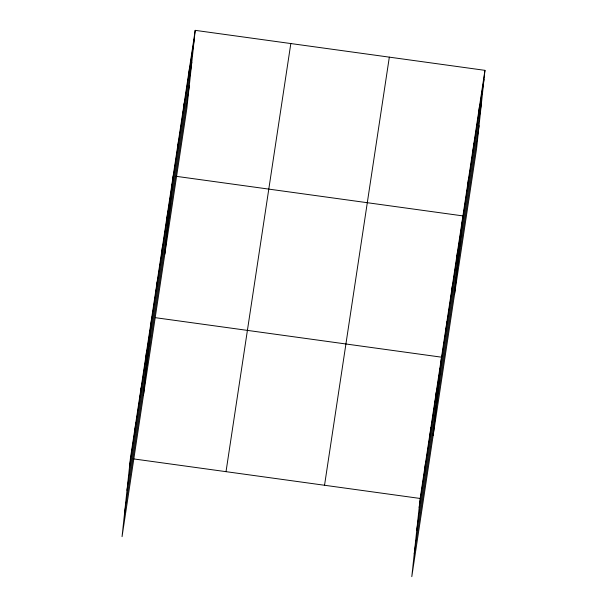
<?xml version="1.0" encoding="UTF-8"?>
<svg xmlns="http://www.w3.org/2000/svg" width="607" height="607" viewBox="0 0 607 607"><rect width="100%" height="100%" fill="white"/><g stroke="black" fill="none" stroke-linecap="round" stroke-linejoin="round"><path stroke-width="0.91" d="M134.784 432.184L135.748 423.147M140.134 396.864L141.097 387.827M145.475 361.544L146.439 352.508M143.434 395.377L151.788 317.188M156.166 290.905L157.13 281.868M161.515 255.585L162.479 246.548M166.857 220.265L167.828 211.228M164.816 254.098L173.17 175.909M177.714 148.556L178.678 139.519M183.215 112.166L184.187 103.129M188.724 75.776L189.695 66.74M195.204 30.35L186.842 108.539L122.053 536.656L130.406 458.467L195.204 30.35L484.947 70.344L476.594 148.533L411.796 576.65L420.158 498.461L484.947 70.344M424.536 472.178L425.499 463.141M429.877 436.865L430.849 427.821M435.227 401.546L436.19 392.501M433.186 435.371L441.539 357.182L155.536 317.704M445.917 330.906L446.881 321.862M451.267 295.586L452.23 286.542M456.608 260.266L457.572 251.222M454.567 294.092L462.921 215.902L175.984 176.296M467.458 188.557L468.429 179.513M472.967 152.167L473.938 143.123M478.475 115.778L479.447 106.733M129.443 467.504L194.232 39.387M127 490.319L191.797 62.21M124.488 513.833L189.285 85.716M226.024 471.662L290.821 43.552M324.54 485.259L389.33 57.149M419.187 507.498L483.984 79.388M416.751 530.321L481.548 102.204M414.24 553.834L479.037 125.717M133.221 458.854L420.158 498.461"/></g></svg>
